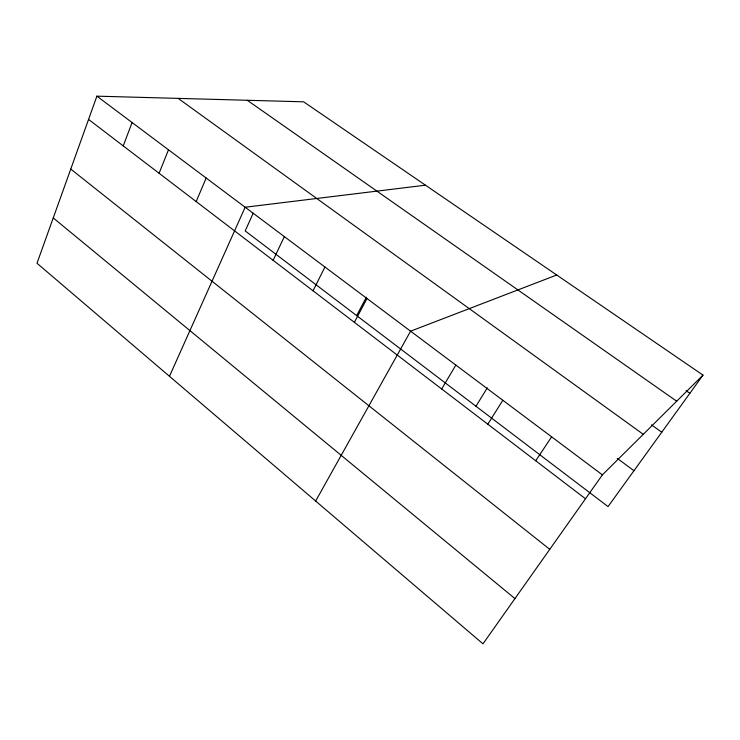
<?xml version="1.0" encoding="UTF-8"?>
<svg xmlns="http://www.w3.org/2000/svg" width="740" height="740" viewBox="0 0 740 740"><rect width="100%" height="100%" fill="white"/><g stroke="black" fill="none" stroke-linecap="round" stroke-linejoin="round"><path stroke-width="1.11" d="M96.894 96.163L37 263.255L482.98 643.837L602.388 474.867L703 375.115L303.631 101.815L96.894 96.163L602.388 474.867M123.238 145.9L132.09 122.526M159.091 173.271L168.489 149.794M196.174 201.585L206.155 178.016M169.469 376.299L245.153 207.228L425.463 185.194M253.219 213.166L245.19 230.917L608.049 506.595L703 375.115M273.125 260.314L284.345 236.597M313.039 290.792L324.925 267.001M356.652 315.601L366.365 297.203M354.386 322.353L366.985 298.507M315.647 501.045L410.589 331.178L556.711 275.012M441.688 388.99L455.84 365.079M475.977 406.26L487.327 387.815M487.808 424.196L502.812 400.275M535.714 460.761L551.624 436.841M686.11 390.692L689.874 393.301M247.289 100.279L676.684 401.21M651.477 424.862L661.764 432.225M178.146 98.383L643.282 434.315M617.225 458.347L633.958 470.714M88.559 119.427L585.497 498.76M70.763 169.072L549.755 549.339M53.252 217.921L514.948 598.595"/></g></svg>
